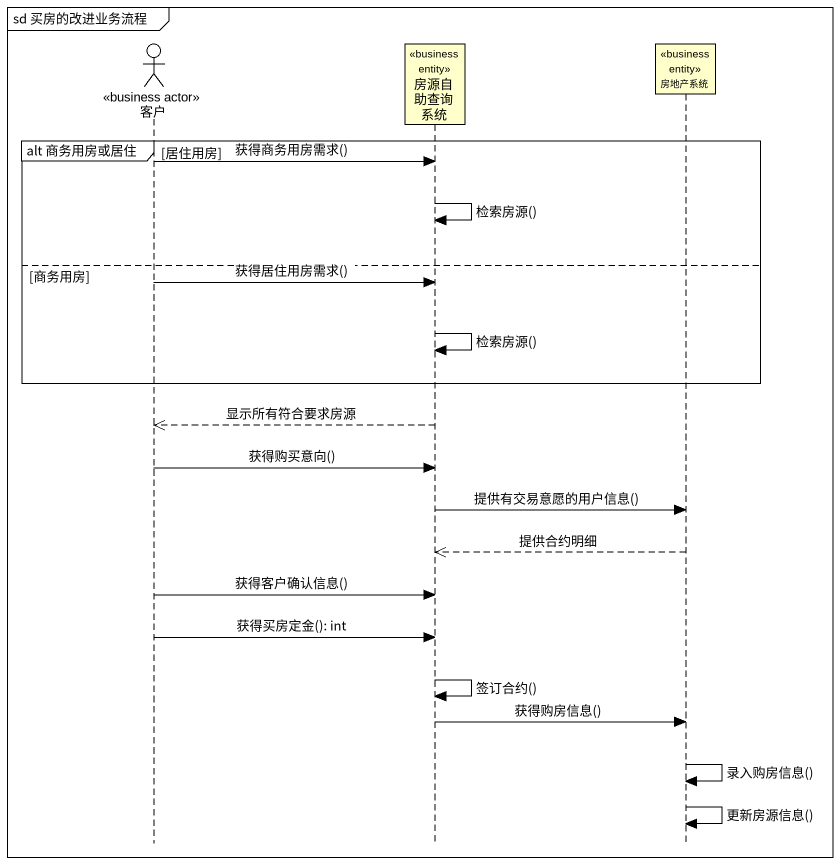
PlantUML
@startuml
mainframe sd 买房的改进业务流程
hide footbox
actor 客户 <<business actor>>
participant 房源自助查询系统 <<business entity>>
participant 房地产系统 <<business entity>>

group alt 商务用房或居住 [居住用房]
  客户 -> 房源自助查询系统 : 获得商务用房需求()
  房源自助查询系统 -> 房源自助查询系统 : 检索房源()
else 商务用房
  客户 -> 房源自助查询系统 : 获得居住用房需求()
  房源自助查询系统 -> 房源自助查询系统 : 检索房源()
end
房源自助查询系统 -->> 客户 : 显示所有符合要求房源
客户 -> 房源自助查询系统 : 获得购买意向()
房源自助查询系统 -> 房地产系统 : 提供有交易意愿的用户信息()
房地产系统 -->> 房源自助查询系统 : 提供合约明细
客户 -> 房源自助查询系统 : 获得客户确认信息()
客户 -> 房源自助查询系统 : 获得买房定金(): int
房源自助查询系统 -> 房源自助查询系统 : 签订合约()
房源自助查询系统 -> 房地产系统 : 获得购房信息()
房地产系统 -> 房地产系统 : 录入购房信息()
房地产系统 -> 房地产系统 : 更新房源信息()
@enduml
